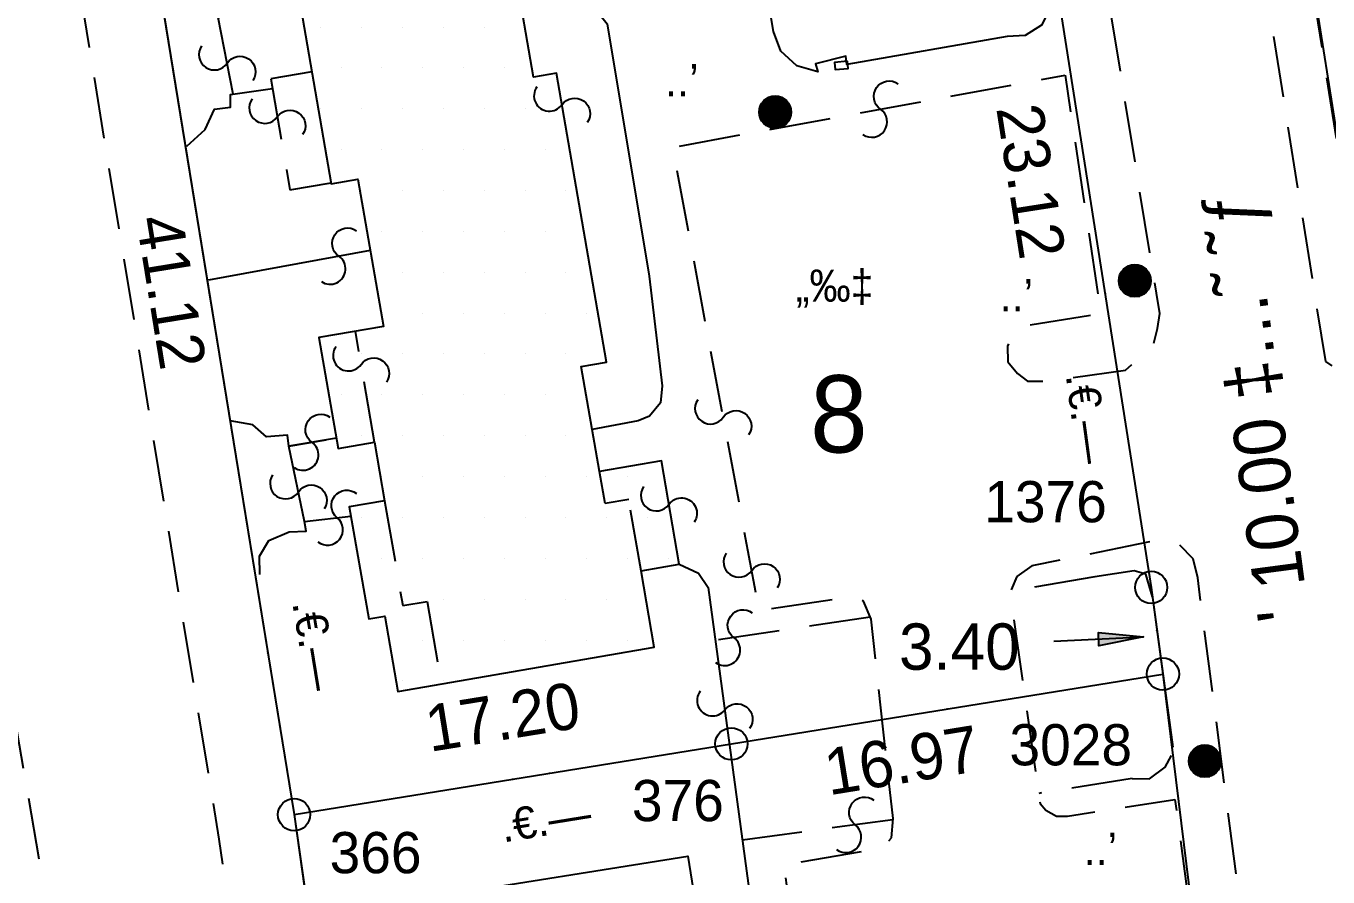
# Model space of a CAD drawing. Extents: x 160399 to 161261, y 619798 to 620526.
# Drawn here: x 160731.1 to 160781.6, y 620117.5 to 620150.6 of the extents above; entities that cross this region are included whole.
import ezdxf
from ezdxf.enums import TextEntityAlignment as Align

# ---------------------------------------------------------------- set-up
doc = ezdxf.new("R2010")
doc.units = 0
doc.header["$LTSCALE"] = 0.3749999999999999
doc.header["$MEASUREMENT"] = 0
doc.linetypes.add('HIDDEN', pattern=[9.524999999999999, 6.35, -3.175])
doc.layers.get('0').update_dxf_attribs({"linetype": 'CONTINUOUS'})
for name, color, linetype in [('FNCP002', 251, 'CONTINUOUS'), ('FNCS012', 3, 'CONTINUOUS'), ('PCLP004', 7, 'CONTINUOUS'), ('PCLS002', 2, 'CONTINUOUS'), ('PCLS007', 4, 'CONTINUOUS'), ('PH-BLDH001', 3, 'CONTINUOUS'), ('PH-BLDP001', 3, 'CONTINUOUS'), ('PH-BLDP030', 3, 'HIDDEN'), ('PH-BLDP034', 3, 'CONTINUOUS'), ('PH-FNCP000', 3, 'CONTINUOUS'), ('PH-FNCP007', 3, 'CONTINUOUS'), ('PH-LGTS008', 3, 'CONTINUOUS'), ('PH-PHNS006', 3, 'CONTINUOUS'), ('PH-RODP021', 3, 'HIDDEN'), ('PH-RODP026', 3, 'HIDDEN'), ('PH-RODP028', 3, 'HIDDEN'), ('PH-RODT100', 3, 'HIDDEN'), ('RODS001', 7, 'CONTINUOUS'), ('SRVS007', 2, 'CONTINUOUS'), ('UD_PCLS008', 11, 'CONTINUOUS')]:
    doc.layers.add(name, color=color, linetype=linetype)
doc.styles.add('HEBTXT', font='hebtxt')

# ---------------------------------------------------------------- blocks, each defined once
blk = doc.blocks.new('*X13')
at = {"color": 0}
for p, q in [((160743.10625, 620158.4625), (160743.10625, 620158.4625)), ((160744.69375, 620158.4625), (160744.69375, 620158.4625)), ((160746.28125, 620158.4625), (160746.28125, 620158.4625)), ((160747.86875, 620158.4625), (160747.86875, 620158.4625)), ((160749.45625, 620158.4625), (160749.45625, 620158.4625)), ((160751.04375, 620158.4625), (160751.04375, 620158.4625)), ((160742.3125, 620156.875), (160742.3125, 620156.875)), ((160743.9, 620156.875), (160743.9, 620156.875)), ((160745.4875, 620156.875), (160745.4875, 620156.875)), ((160747.075, 620156.875), (160747.075, 620156.875)), ((160748.6625, 620156.875), (160748.6625, 620156.875)), ((160750.25, 620156.875), (160750.25, 620156.875)), ((160741.51875, 620155.2875), (160741.51875, 620155.2875)), ((160743.10625, 620155.2875), (160743.10625, 620155.2875)), ((160744.69375, 620155.2875), (160744.69375, 620155.2875)), ((160746.28125, 620155.2875), (160746.28125, 620155.2875)), ((160747.86875, 620155.2875), (160747.86875, 620155.2875)), ((160749.45625, 620155.2875), (160749.45625, 620155.2875)), ((160751.04375, 620155.2875), (160751.04375, 620155.2875)), ((160752.6312499999, 620155.2875), (160752.6312499999, 620155.2875)), ((160742.3125, 620153.7), (160742.3125, 620153.7)), ((160743.9, 620153.7), (160743.9, 620153.7)), ((160745.4875, 620153.7), (160745.4875, 620153.7)), ((160747.075, 620153.7), (160747.075, 620153.7)), ((160748.6624999999, 620153.7), (160748.6624999999, 620153.7)), ((160750.2499999999, 620153.7), (160750.2499999999, 620153.7)), ((160751.8374999999, 620153.7), (160751.8374999999, 620153.7)), ((160753.4249999999, 620153.7), (160753.4249999999, 620153.7)), ((160743.10625, 620152.1124999999), (160743.10625, 620152.1124999999)), ((160744.69375, 620152.1124999999), (160744.69375, 620152.1124999999)), ((160746.28125, 620152.1124999999), (160746.28125, 620152.1124999999)), ((160747.86875, 620152.1124999999), (160747.86875, 620152.1124999999)), ((160749.45625, 620152.1124999999), (160749.45625, 620152.1124999999)), ((160751.04375, 620152.1124999999), (160751.04375, 620152.1124999999)), ((160743.9, 620150.525), (160743.9, 620150.525)), ((160745.4875, 620150.525), (160745.4875, 620150.525)), ((160747.075, 620150.525), (160747.075, 620150.525)), ((160748.6625, 620150.525), (160748.6625, 620150.525)), ((160750.25, 620150.525), (160750.25, 620150.525)), ((160744.69375, 620148.9375), (160744.69375, 620148.9375)), ((160746.28125, 620148.9375), (160746.28125, 620148.9375)), ((160747.86875, 620148.9375), (160747.86875, 620148.9375)), ((160749.45625, 620148.9375), (160749.45625, 620148.9375)), ((160751.04375, 620148.9375), (160751.04375, 620148.9375)), ((160743.9, 620147.35), (160743.9, 620147.35)), ((160745.4875, 620147.35), (160745.4875, 620147.35)), ((160747.075, 620147.35), (160747.075, 620147.35)), ((160748.6625, 620147.35), (160748.6625, 620147.35)), ((160750.25, 620147.35), (160750.25, 620147.35)), ((160751.8375, 620147.35), (160751.8375, 620147.35)), ((160744.69375, 620145.7625), (160744.69375, 620145.7625)), ((160746.28125, 620145.7625), (160746.28125, 620145.7625)), ((160747.86875, 620145.7625), (160747.86875, 620145.7625)), ((160749.45625, 620145.7625), (160749.45625, 620145.7625)), ((160751.04375, 620145.7625), (160751.04375, 620145.7625)), ((160752.6312499999, 620145.7625), (160752.6312499999, 620145.7625)), ((160745.4875, 620144.1749999999), (160745.4875, 620144.1749999999)), ((160747.075, 620144.1749999999), (160747.075, 620144.1749999999)), ((160748.6624999999, 620144.1749999999), (160748.6624999999, 620144.1749999999)), ((160750.2499999999, 620144.1749999999), (160750.2499999999, 620144.1749999999)), ((160751.8374999999, 620144.1749999999), (160751.8374999999, 620144.1749999999)), ((160753.4249999999, 620144.1749999999), (160753.4249999999, 620144.1749999999)), ((160746.28125, 620142.5875), (160746.28125, 620142.5875)), ((160747.86875, 620142.5875), (160747.86875, 620142.5875)), ((160749.45625, 620142.5875), (160749.45625, 620142.5875)), ((160751.04375, 620142.5875), (160751.04375, 620142.5875)), ((160752.63125, 620142.5875), (160752.63125, 620142.5875)), ((160747.075, 620141), (160747.075, 620141)), ((160748.6625, 620141), (160748.6625, 620141)), ((160750.25, 620141), (160750.25, 620141)), ((160751.8375, 620141), (160751.8375, 620141)), ((160753.425, 620141), (160753.425, 620141)), ((160746.28125, 620139.4125), (160746.28125, 620139.4125)), ((160747.86875, 620139.4125), (160747.86875, 620139.4125)), ((160749.45625, 620139.4125), (160749.45625, 620139.4125)), ((160751.04375, 620139.4125), (160751.04375, 620139.4125)), ((160752.63125, 620139.4125), (160752.63125, 620139.4125)), ((160754.21875, 620139.4125), (160754.21875, 620139.4125)), ((160745.4875, 620137.825), (160745.4875, 620137.825)), ((160747.075, 620137.825), (160747.075, 620137.825)), ((160748.6625, 620137.825), (160748.6625, 620137.825)), ((160750.25, 620137.825), (160750.25, 620137.825)), ((160751.8375, 620137.825), (160751.8375, 620137.825)), ((160753.425, 620137.825), (160753.425, 620137.825)), ((160744.69375, 620136.2374999999), (160744.69375, 620136.2374999999)), ((160746.28125, 620136.2374999999), (160746.28125, 620136.2374999999)), ((160747.86875, 620136.2374999999), (160747.86875, 620136.2374999999)), ((160749.45625, 620136.2374999999), (160749.45625, 620136.2374999999)), ((160751.04375, 620136.2374999999), (160751.04375, 620136.2374999999)), ((160752.6312499999, 620136.2374999999), (160752.6312499999, 620136.2374999999)), ((160745.4875, 620134.65), (160745.4875, 620134.65)), ((160747.075, 620134.65), (160747.075, 620134.65)), ((160748.6625, 620134.65), (160748.6625, 620134.65)), ((160750.25, 620134.65), (160750.25, 620134.65)), ((160751.8375, 620134.65), (160751.8375, 620134.65)), ((160753.425, 620134.65), (160753.425, 620134.65)), ((160746.28125, 620133.0625), (160746.28125, 620133.0625)), ((160747.86875, 620133.0625), (160747.86875, 620133.0625)), ((160749.45625, 620133.0625), (160749.45625, 620133.0625)), ((160751.04375, 620133.0625), (160751.04375, 620133.0625)), ((160752.63125, 620133.0625), (160752.63125, 620133.0625)), ((160754.21875, 620133.0625), (160754.21875, 620133.0625)), ((160755.80625, 620133.0625), (160755.80625, 620133.0625)), ((160745.4875, 620131.475), (160745.4875, 620131.475)), ((160747.075, 620131.475), (160747.075, 620131.475)), ((160748.6625, 620131.475), (160748.6625, 620131.475)), ((160750.25, 620131.475), (160750.25, 620131.475)), ((160751.8375, 620131.475), (160751.8375, 620131.475)), ((160753.425, 620131.475), (160753.425, 620131.475)), ((160755.0125, 620131.475), (160755.0125, 620131.475)), ((160756.5999999999, 620131.475), (160756.5999999999, 620131.475)), ((160746.28125, 620129.8875), (160746.28125, 620129.8875)), ((160747.86875, 620129.8875), (160747.86875, 620129.8875)), ((160749.45625, 620129.8875), (160749.45625, 620129.8875)), ((160751.04375, 620129.8875), (160751.04375, 620129.8875)), ((160752.6312499999, 620129.8875), (160752.6312499999, 620129.8875)), ((160754.2187499999, 620129.8875), (160754.2187499999, 620129.8875)), ((160755.8062499999, 620129.8875), (160755.8062499999, 620129.8875)), ((160757.3937499999, 620129.8875), (160757.3937499999, 620129.8875)), ((160747.075, 620128.2999999999), (160747.075, 620128.2999999999)), ((160748.6625, 620128.2999999999), (160748.6625, 620128.2999999999)), ((160750.25, 620128.2999999999), (160750.25, 620128.2999999999)), ((160751.8375, 620128.2999999999), (160751.8375, 620128.2999999999)), ((160753.425, 620128.2999999999), (160753.425, 620128.2999999999)), ((160755.0125, 620128.2999999999), (160755.0125, 620128.2999999999)), ((160747.86875, 620126.7125), (160747.86875, 620126.7125)), ((160749.45625, 620126.7125), (160749.45625, 620126.7125)), ((160751.04375, 620126.7125), (160751.04375, 620126.7125)), ((160752.63125, 620126.7125), (160752.63125, 620126.7125)), ((160754.21875, 620126.7125), (160754.21875, 620126.7125)), ((160755.80625, 620126.7125), (160755.80625, 620126.7125)), ((160747.075, 620125.125), (160747.075, 620125.125)), ((160748.6625, 620125.125), (160748.6625, 620125.125))]:
    blk.add_line(p, q, dxfattribs=at)
blk = doc.blocks.new('PHNS006')
at = {"layer": 'PH-PHNS006', "flags": 128}
blk.add_lwpolyline([(-0.5, -0.3125), (0.5, -0.3125), (0.5, 0.25), (-0.5, 0.25), (-0.5, -0.3125)], dxfattribs=at)
blk = doc.blocks.new('*X11')
at = {"color": 0}
for p, q in [((-0.2822010586443644, 0.41275), (0.2822010586443644, 0.41275)), ((-0.2289535979188796, 0.4445), (0.2289535979188796, 0.4445)), ((-0.1522692927021072, 0.47625), (0.1522692927021072, 0.47625)), ((-0.5, 0), (0.5, 0)), ((-0.4989909192560522, 0.03175), (0.4989909192560522, 0.03175)), ((-0.4959513585020209, 0.0635), (0.4959513585020208, 0.0635)), ((-0.4908435977987285, 0.09525), (0.4908435977987285, 0.09525)), ((-0.4836021091765419, 0.127), (0.4836021091765419, 0.127)), ((-0.4741291358902129, 0.15875), (0.4741291358902129, 0.15875)), ((-0.4622875187586185, 0.1905), (0.4622875187586185, 0.1905)), ((-0.4478894255282212, 0.22225), (0.4478894255282212, 0.22225)), ((-0.4306785344082057, 0.254), (0.4306785344082057, 0.254)), ((-0.4103010327795922, 0.28575), (0.4103010327795922, 0.28575)), ((-0.3862560679135021, 0.3175), (0.3862560679135021, 0.3175)), ((-0.3578050272145432, 0.34925), (0.3578050272145432, 0.34925)), ((-0.3237885112229895, 0.381), (0.3237885112229895, 0.381)), ((-0.4989909192560522, -0.03175), (0.4989909192560522, -0.03175)), ((-0.4959513585020209, -0.0635), (0.4959513585020208, -0.0635)), ((-0.4908435977987285, -0.09525), (0.4908435977987285, -0.09525)), ((-0.4836021091765419, -0.127), (0.4836021091765419, -0.127)), ((-0.4741291358902129, -0.15875), (0.4741291358902129, -0.15875)), ((-0.4622875187586185, -0.1905), (0.4622875187586185, -0.1905)), ((-0.4478894255282212, -0.22225), (0.4478894255282212, -0.22225)), ((-0.4306785344082057, -0.254), (0.4306785344082057, -0.254)), ((-0.4103010327795922, -0.28575), (0.4103010327795922, -0.28575)), ((-0.3862560679135021, -0.3175), (0.3862560679135021, -0.3175)), ((-0.3578050272145432, -0.34925), (0.3578050272145432, -0.34925)), ((-0.3237885112229895, -0.381), (0.3237885112229895, -0.381)), ((-0.2822010586443644, -0.41275), (0.2822010586443644, -0.41275)), ((-0.2289535979188796, -0.4445), (0.2289535979188796, -0.4445)), ((-0.1522692927021072, -0.47625), (0.1522692927021072, -0.47625))]:
    blk.add_line(p, q, dxfattribs=at)
blk = doc.blocks.new('LGTS008')
blk.add_circle((0, 0), 0.5)
blk.add_blockref('*X11', (0, 0))
at = {"style": 'HEBTXT', "flags": 8}
blk.add_attdef('DESC', text='', height=1.5, dxfattribs=at).set_placement((-3.815126273058195, -0.6481117895361033), align=Align.CENTER)
at = {"style": 'HEBTXT', "flags": 9}
blk.add_attdef('ID', (0, -2.842750834517413), '', height=1.5, dxfattribs=at)
blk = doc.blocks.new('FNCS012')
blk.add_circle((0, 0), 0.001)
blk = doc.blocks.new('PCLS002')
blk.add_lwpolyline([(-0.8485281374238571, -0.8485281374238571, 1), (0, 0, -1), (0.8485281374238571, 0.8485281374238571, -1)], format="xyb")
blk = doc.blocks.new('PCLS008')
at = {"style": 'HEBTXT', "flags": 1}
blk.add_attdef('CAPTION', text='', height=1.5, dxfattribs=at).set_placement((-0.1651017121039331, -14.19119258294813), align=Align.CENTER)
blk = doc.blocks.new('SRVS007')
blk.add_circle((0, 0), 0.5)
at = {"style": 'HEBTXT'}
blk.add_attdef('NAME', text='', height=1.8, dxfattribs=at).set_placement((-0.01061771158461622, -2.996116567604858), align=Align.CENTER)
for tag, flags, p in [('KIND', 1, (1.110223024625157e-16, -6.042079831357224, -0.001)), ('HEIGHT', 1, (1.040834085586084e-16, -7.999999999999998, -0.001)), ('SOURCE-CODE', 9, (1.110223024625157e-16, -9.957920168642774, -0.001)), ('MARK-CODE', 9, (1.110223024625157e-16, -11.91584033728554, -0.0009999999999999998))]:
    blk.add_attdef(tag, text='', height=1.8, dxfattribs=dict(at, flags=flags)).set_placement(p, align=Align.CENTER)
blk = doc.blocks.new('PCLS007')
blk.add_circle((0, 0), 0.003125)
blk = doc.blocks.new('PCLS010')
blk.add_lwpolyline([(0.7499960592755787, -0.002431269442663295), (5.749996059275579, -0.002431269442663295), (3.249996059275579, 0.4975687305573367), (3.249996059275579, -0.5024312694426633), (5.749996059275579, -0.002431269442663295)])
blk.add_solid([(3.249996059275579, -0.5024312694426633), (3.249996059275579, 0.4975687305573367), (5.749996059275579, -0.002431269442663295)])
blk = doc.blocks.new('RODS001')
blk.add_circle((0, 0), 0.001)

msp = doc.modelspace()

# ---------------------------------------------------------------- linework, layer by layer
at = {"layer": 'FNCP002', "flags": 128}
msp.add_lwpolyline([(160771.2, 620151.62), (160769.13, 620165.42, 0.4755268452306069), (160767.61, 620166.7), (160736.17, 620161.87, 0.367679005145347), (160734.9, 620160.54), (160741.5, 620119.95), (160747.19, 620080.19), (160748.05, 620076.67, 0.1087281700377174)], format="xyb", dxfattribs=at)
for points in [[(160774.78, 620128.78), (160775.62, 620122.57)], [(160741.5, 620119.95), (160758.48, 620122.7)]]:
    msp.add_lwpolyline(points, dxfattribs=at)
at = {"layer": 'PCLP004'}
for p, q in [((160778.7800000035, 620166.6599999873), (160785.1605563859, 620126.235380228)), ((160734.9000000001, 620160.54), (160741.5, 620119.95)), ((160771.2, 620151.62), (160774.78, 620128.78)), ((160774.78, 620128.78), (160775.2353560551, 620125.4136177356)), ((160758.48, 620122.7), (160775.2353560551, 620125.4136177356)), ((160775.2353560551, 620125.4136177356), (160780.92, 620079.07)), ((160741.5, 620119.95), (160758.48, 620122.7)), ((160741.5, 620119.95), (160747.19, 620080.19))]:
    msp.add_line(p, q, dxfattribs=at)
at = {"layer": 'PH-BLDP001'}
for points in [[(160741.768, 620151.277, 42.989), (160742.945, 620144.454, 42.788), (160743.982, 620144.633, 42.755), (160744.969, 620138.9180000001, 42.715), (160742.466, 620138.486, 39.522), (160743.211, 620134.172, 39.448), (160744.624, 620134.4160000001, 42.28), (160745.016, 620132.143, 39.602), (160743.645, 620131.9060000001, 39.555), (160744.397, 620127.552, 39.381), (160745.019, 620127.66, 36.791), (160745.524, 620124.7350000001, 36.643), (160755.485, 620126.454, 42.849), (160754.972, 620129.427, 39.743), (160756.454, 620129.6830000001, 39.18), (160755.761, 620133.7000000001, 39.14), (160753.357, 620133.2860000001, 43.177), (160752.653, 620137.3640000001, 43.143), (160753.631, 620137.533, 42.63399999999999), (160751.693, 620148.757, 42.762), (160750.801, 620148.603, 43.029), (160750.088, 620152.733, 39.113)], [(160746.892, 620116.755, 38.116), (160756.791, 620118.339, 44), (160757.71, 620112.594, 44.007)]]:
    msp.add_polyline3d(points, dxfattribs=at)
at = {"layer": 'PH-BLDP030'}
for points in [[(160742.194, 620148.8060000001, 40.546), (160740.595, 620148.53, 40.352), (160741.339, 620144.2150000001, 40.472), (160742.939, 620144.491, 40.539)], [(160744.624, 620134.4160000001, 42.996), (160743.879, 620138.7320000001, 42.547)], [(160754.972, 620129.427, 42.902), (160754.494, 620132.194, 42.922), (160753.573, 620132.035, 42.93600000000001), (160753.357, 620133.2860000001, 42.962)], [(160745.016, 620132.143, 43.11), (160745.719, 620128.071, 43.34399999999999), (160746.668, 620128.2350000001, 43.284), (160747.221, 620125.028, 43.043)]]:
    msp.add_polyline3d(points, dxfattribs=at)
at = {"layer": 'PH-BLDP034'}
for points in [[(160739.141, 620147.9380000001, 31.75), (160738.554, 620150.917, 31.837), (160740.451, 620151.284, 33.497)], [(160741.905, 620131.344, 31.991), (160741.3, 620134.262, 32.125), (160742.749, 620134.5090000001, 33.577)]]:
    msp.add_polyline3d(points, dxfattribs=at)
at = {"layer": 'PH-FNCP000'}
for points in [[(160770.867, 620151.287, 33.624), (160770.519, 620150.618, 33.624), (160769.881, 620150.2170000001, 33.624), (160769.193, 620150.1780000001, 33.624), (160762.962, 620149.088, 34.12), (160762.922, 620149.4160000001, 34.307), (160761.75, 620149.12, 34.307), (160761.838, 620148.799, 33.43), (160761.023, 620149.034, 33.437), (160760.403, 620149.6120000001, 33.437), (160760.116, 620150.371, 33.437), (160759.45, 620154.3130000001, 33.156)], [(160750.337, 620151.29, 33.153), (160752.192, 620151.6440000001, 33.153), (160752.955, 620151.537, 33.153), (160753.652, 620150.674, 33.153), (160755.294, 620140.8690000001, 33.153), (160755.787, 620136.6120000001, 33.153), (160755.725, 620135.944, 33.153), (160755.298, 620135.425, 33.153), (160754.864, 620135.2520000001, 33.153), (160753.076, 620134.9140000001, 33.153)], [(160737.341, 620145.912, 34.207), (160738.045, 620146.5700000001, 34.354), (160738.404, 620147.3520000001, 34.354), (160739.033, 620147.427, 33.986), (160739.032, 620147.922, 33.832), (160740.658, 620148.1630000001, 33.859)], [(160743.141, 620134.576, 34.019), (160741.3, 620134.262, 34.207), (160741.246, 620134.697, 34.22), (160740.43, 620134.6290000001, 34.227), (160739.9, 620135.0970000001, 34.254), (160739.0122410779, 620135.2497173708, 34.32964505284909)], [(160740.167, 620129.28, 34.193), (160740.152, 620129.9890000001, 34.153), (160740.517, 620130.5970000001, 34.153), (160741.31, 620130.935, 34.153), (160741.966, 620130.956, 34.153), (160741.905, 620131.344, 34.1), (160743.707, 620131.5460000001, 34.16)], [(160756.454, 620129.6830000001, 33.37), (160757.203, 620129.336, 33.444), (160757.585, 620128.78, 33.457), (160759.896, 620111.6460000001, 35.679), (160756.856, 620111.115, 35.646)], [(160774.8296461935, 620128.4129727841, 33.782), (160774.569, 620129.294, 33.782), (160774.114, 620129.42, 33.782), (160772.595, 620129.191, 33.782)], [(160774.048, 620121.353, 33.782), (160774.71, 620121.3470000001, 33.782), (160775.319, 620121.792, 33.782), (160775.566, 620122.2520000001, 33.782)]]:
    msp.add_polyline3d(points, dxfattribs=at)
at = {"layer": 'PH-FNCP007'}
msp.add_polyline3d([(160744.459, 620141.871, 34.126), (160738.171, 620140.707, 34.18)], dxfattribs=at)
at = {"layer": 'PH-RODP021', "flags": 128}
msp.add_lwpolyline([(160892, 620297.109), (160864.639, 620292.06), (160842.458, 620288.2910000001), (160817.974, 620284.3990000001), (160794.42, 620281.2320000001), (160792.78, 620281.143), (160777.902, 620278.2910000001), (160766.296, 620276.0380000001), (160755.581, 620273.8990000001), (160732.106, 620272.1710000001), (160728.645, 620271.7860000001), (160726.281, 620271.219), (160724.04, 620270.278), (160721.98, 620268.9870000001), (160720.496, 620267.7220000001), (160718.195, 620265.116), (160717.139, 620262.819), (160716.452, 620260.385), (160716.151, 620257.875), (160716.263, 620255.187), (160718.52, 620239.926), (160723.117, 620212.598), (160731.524, 620162.0780000001), (160738.579, 620119.001), (160744.217, 620080.8030000001), (160744.614, 620078.1120000001), (160745.121, 620075.8330000001), (160746.003, 620073.672), (160747.74, 620071.0530000001), (160749.426, 620069.299), (160751.373, 620067.8400000001), (160753.529, 620066.714), (160755.778, 620065.966), (160758.804, 620065.6900000001), (160761.841, 620065.809), (160763.49, 620066.04), (160764.526, 620067.52), (160778.776, 620069.4680000001), (160780.205, 620070.113), (160781.429, 620071.0930000001), (160782.37, 620072.3470000001), (160782.962, 620073.7760000001), (160781.469, 620088.763), (160781.036, 620089.731), (160780.279, 620090.4750000001), (160779.304, 620090.892), (160778.455, 620090.949), (160765.644, 620089.0630000001), (160764.04, 620100.515), (160763.05, 620100.287), (160760.517, 620117.997), (160764.352, 620118.657), (160764.693, 620119.052), (160764.759, 620119.802), (160763.909, 620127.5390000001), (160763.613, 620128.2490000001), (160763.151, 620128.402), (160759.56, 620127.878), (160756.207, 620145.8740000001), (160771.44, 620148.6730000001), (160772.828, 620139.403), (160770.05, 620138.9580000001), (160769.408, 620138.6630000001), (160769.201, 620138.148), (160769.215, 620137.5390000001), (160769.59, 620137.084), (160769.978, 620136.7890000001), (160770.788, 620136.797), (160773.787, 620137.221), (160774.516, 620137.865), (160774.857, 620138.186), (160775.024, 620138.829), (160775.11, 620139.4180000001), (160774.982, 620140.201), (160770.775, 620166.1640000001), (160770.666, 620167.831), (160770.451, 620168.8080000001), (160769.928, 620169.4230000001), (160769.419, 620169.7980000001), (160768.489, 620169.797), (160761.588, 620168.807), (160757.161, 620200.473), (160761.719, 620201.28), (160761.362, 620203.643), (160771.803, 620205.0850000001), (160774.431, 620187.02), (160771.185, 620186.388), (160770.301, 620186.0390000001), (160770.255, 620185.5430000001), (160770.349, 620185.081), (160770.945, 620184.721), (160771.481, 620184.694), (160775.858, 620185.381), (160776.492, 620180.241), (160772.048, 620179.42), (160771.245, 620179.145), (160771.205, 620178.6490000001), (160771.36, 620178.228), (160775.661, 620174.376), (160781.545, 620137.55), (160782.418, 620136.978), (160783.721, 620136.782), (160786.566, 620137.24), (160787.142, 620137.537), (160787.449, 620138.419), (160787.214, 620139.2420000001), (160786.728, 620139.6780000001), (160786.08, 620139.755), (160785.754, 620139.636), (160783.124, 620138.997), (160778.794, 620166.305), (160793.82, 620168.7220000001), (160796.838, 620148.3150000001), (160793.505, 620147.836), (160792.992, 620147.591), (160792.762, 620147.071), (160792.81, 620146.738), (160794.318, 620137.3), (160794.617, 620136.7740000001), (160795.176, 620136.544), (160795.617, 620136.626), (160798.609, 620136.983), (160799.175, 620132.4580000001), (160795.14, 620131.685), (160794.553, 620131.4480000001), (160794.221, 620130.91), (160794.204, 620130.5190000001), (160795.039, 620124.381), (160795.083, 620123.795), (160795.487, 620123.368), (160796.305, 620123.378), (160800.442, 620123.724), (160804.031, 620094.005), (160788.83, 620092.0630000001), (160788.108, 620091.55), (160787.681, 620090.7740000001), (160787.607, 620090.1070000001), (160789.219, 620076.6070000001), (160789.582, 620075.202), (160790.31, 620073.947), (160791.348, 620072.934), (160792.621, 620072.2370000001), (160794.034, 620071.908), (160795.241, 620071.9330000001), (160807.624, 620073.517), (160809.004, 620072.327), (160816.668, 620073.579), (160818.945, 620074.407), (160821.058, 620075.594), (160822.951, 620077.106), (160824.574, 620078.905), (160825.885, 620080.944), (160826.848, 620083.167), (160827.438, 620085.517), (160827.64, 620087.932), (160827.558, 620089.5210000001), (160827.395, 620092.4870000001), (160825.17, 620094.513), (160824.131, 620125.044), (160825.22, 620131.8150000001), (160826.696, 620138.511), (160828.553, 620145.113), (160829.693, 620148.572), (160832.331, 620154.733), (160834.44, 620155.0970000001), (160836.812, 620159.39), (160841.211, 620166.2420000001), (160849.335, 620176.157), (160851.997, 620179.0040000001), (160852.242, 620181.7890000001), (160859.654, 620187.513), (160868.324, 620193.2180000001), (160871.19, 620192.3030000001), (160877.572, 620196.5800000001), (160884.423, 620200.937), (160898.172, 620203.1630000001)], dxfattribs=at)
at = {"layer": 'PH-RODP026', "flags": 128}
for points in [[(160772.595, 620129.191), (160769.291, 620128.625)], [(160763.872, 620127.6270000001), (160757.863, 620126.7180000001)], [(160774.048, 620121.353), (160770.412, 620120.775)], [(160764.755, 620119.7540000001), (160758.909, 620118.9650000001)]]:
    msp.add_lwpolyline(points, dxfattribs=at)
at = {"layer": 'PH-RODP028', "flags": 128}
for points in [[(160737.875, 620068.6810000001), (160737.918, 620073.393), (160737.168, 620081.372), (160735.744, 620093.3130000001), (160732.459, 620113.1980000001), (160727.445, 620142.4870000001), (160722.7, 620170.846), (160717.659, 620200.082), (160715.524, 620214.8130000001), (160713.791, 620221.0310000001), (160709.239, 620235.76), (160708.493, 620238.8520000001), (160707.706, 620243.1630000001), (160706.69, 620248.792), (160706.116, 620253.437), (160705.793, 620255.3910000001), (160706.357, 620268.807), (160706.508, 620271.846), (160706.112, 620272.924), (160705.596, 620272.9700000001), (160705.041, 620272.728), (160704.707, 620272.206), (160704.56, 620271.255), (160704.528, 620270.177), (160703.971, 620256.7690000001), (160704.587, 620250.358), (160706.027, 620241.8420000001), (160708.961, 620224.628), (160713.073, 620200.6730000001), (160717.866, 620171.859), (160723.95, 620135.777), (160726.771, 620117.959), (160733.655, 620093.679), (160734.564, 620087.876), (160735.536, 620079.3690000001), (160736.275, 620069.67), (160736.403, 620068.746), (160736.686, 620068.28), (160737.21, 620068.1270000001), (160737.7, 620068.366), (160737.875, 620068.6810000001)], [(160774.895, 620097.104), (160778.61, 620097.5430000001), (160779.56, 620097.751), (160780.175, 620098.481), (160780.395, 620099.713), (160776.586, 620129.1510000001), (160776.405, 620129.882), (160775.88, 620130.422), (160775.155, 620130.623), (160774.65, 620130.535), (160770.152, 620129.6140000001), (160769.562, 620129.2000000001), (160769.277, 620128.5380000001), (160769.411, 620127.765), (160770.469, 620120.383), (160770.696, 620120.122), (160771.105, 620119.8940000001), (160771.533, 620119.895), (160775.703, 620120.535), (160778.413, 620100.013), (160775.582, 620099.5950000001), (160774.719, 620099.199), (160774.331, 620098.67), (160774.291, 620098.262), (160774.292, 620097.92), (160774.895, 620097.104)]]:
    msp.add_lwpolyline(points, close=True, dxfattribs=at)

# ---------------------------------------------------------------- block references
at = {"layer": 'FNCS012'}
ref = msp.add_blockref('FNCS012', (160775.2750050116, 620125.1204986646), dxfattribs=dict(at, xscale=1.25, yscale=1.25, zscale=1.25, rotation=277.7033982764717))
ref.add_attrib('FENCE_TYPE', '.€.—', dxfattribs={"layer": '0', "height": 1.25, "rotation": 277.7033982764717, "style": 'HEBTXT', "flags": 8}).set_placement((160771.6971353898, 620135.2640396608), align=Align.CENTER)
ref = msp.add_blockref('FNCS012', (160740.4787308738, 620126.2308051264), dxfattribs=dict(at, xscale=1.25, yscale=1.25, zscale=1.25, rotation=279.2355590931551))
ref.add_attrib('FENCE_TYPE', '.€.—', dxfattribs={"layer": '0', "height": 1.25, "rotation": 279.2355590931551, "style": 'HEBTXT', "flags": 8}).set_placement((160741.712526935, 620126.4314223721), align=Align.CENTER)
ref = msp.add_blockref('FNCS012', (160751.4162420953, 620121.5559873829), dxfattribs=dict(at, xscale=1.25, yscale=1.25, zscale=1.25, rotation=9.199474255874415))
ref.add_attrib('FENCE_TYPE', '.€.—', dxfattribs={"layer": '0', "height": 1.25, "rotation": 9.199474255874415, "style": 'HEBTXT', "flags": 8}).set_placement((160751.3630648298, 620119.1495598014), align=Align.CENTER)
at = {"layer": 'PCLS002'}
for p, rotation in [((160738.9036246456, 620149.142669814, 31.78518169648141), 281.1470977299575), ((160751.9049514421, 620147.5294752393, 42.74800114314162), 279.7964238874916), ((160764.2703671154, 620147.3556099624, 31.614), 10.4117210843978), ((160740.8487999944, 620147.0580282584, 40.39293548296955), 279.782851685143), ((160743.2385652043, 620141.6450798183, 34.13648083316932), 10.48756149393101), ((160744.102159787, 620137.4391709524, 42.68149495885044), 279.7935204275551), ((160758.1614620711, 620135.3841403422, 31.614), 280.5542831840528), ((160742.1940537842, 620134.4144893473, 34.11570064560916), 9.679197802761047), ((160741.6679433592, 620132.4873574842, 32.04350510722309), 281.7133906565781), ((160756.0541891346, 620132.000518393, 39.15692289377216), 279.7881386162051), ((160743.1732763826, 620131.4861708265, 34.14222895835675), 6.396021965597089), ((160759.269856335, 620129.4352399029, 31.614), 280.5542831840528), ((160758.5792036402, 620126.8263423381, 33.089), 8.602089860982172), ((160758.2270583773, 620124.0197108454, 34.07433176733625), 277.6815838307752), ((160763.2889119593, 620119.5561307794, 33.102), 7.686426420237068)]:
    msp.add_blockref('PCLS002', p, dxfattribs=dict(at, rotation=rotation))
at = {"layer": 'PCLS007'}
ref = msp.add_blockref('PCLS007', (160772.98995, 620140.19995, 500), dxfattribs=dict(at, xscale=1.25, yscale=1.25, zscale=1.25, rotation=278.9079994610719))
ref.add_attrib('FRONT-LEN', '23.12', dxfattribs={"layer": '0', "height": 1.8, "rotation": 278.907999459593, "style": 'HEBTXT'}).set_placement((160769.2276278198, 620144.4211123391), align=Align.CENTER)
ref = msp.add_blockref('PCLS007', (160738.19995, 620140.24495), dxfattribs=dict(at, xscale=1.25, yscale=1.25, zscale=1.25, rotation=279.2356742530567))
ref.add_attrib('FRONT-LEN', '41.12', dxfattribs={"layer": '0', "height": 1.8, "rotation": 279.2356742538666, "style": 'HEBTXT'}).set_placement((160735.8430831523, 620140.1234818933), align=Align.CENTER)
ref = msp.add_blockref('PCLS007', (160775.0076, 620127.0967999999, 500), dxfattribs=dict(at, xscale=1.25, yscale=1.25, zscale=1.25, rotation=277.70409267177))
ref.add_attrib('FRONT-LEN', '3.40', dxfattribs={"layer": '0', "height": 1.8, "style": 'HEBTXT'}).set_placement((160767.3316239422, 620125.5789066014), align=Align.CENTER)
at = {"layer": 'PCLS007', "xscale": 0.6985923620522954, "yscale": -0.5176743195625022, "zscale": 0.6985923620522954, "rotation": 2.760673910808933}
msp.add_blockref('PCLS010', (160770.4735419618, 620126.6573742185), dxfattribs=at)
at = {"layer": 'PCLS007'}
ref = msp.add_blockref('PCLS007', (160749.99, 620121.3249), dxfattribs=dict(at, xscale=1.25, yscale=1.25, zscale=1.25, rotation=9.199474255874419))
ref.add_attrib('FRONT-LEN', '17.20', dxfattribs={"layer": '0', "height": 1.8, "rotation": 9.199474257911906, "style": 'HEBTXT'}).set_placement((160749.7401997973, 620122.8673027065), align=Align.CENTER)
ref = msp.add_blockref('PCLS007', (160766.85765, 620124.05675, 500), dxfattribs=dict(at, xscale=1.25, yscale=1.25, zscale=1.25, rotation=9.199778624239618))
ref.add_attrib('FRONT-LEN', '16.97', dxfattribs={"layer": '0', "height": 1.8, "rotation": 9.199778621407471, "style": 'HEBTXT'}).set_placement((160765.2357110308, 620121.1800066511), align=Align.CENTER)
at = {"layer": 'PH-BLDH001'}
msp.add_blockref('*X13', (-1.369999999995343, 0.02000000001862645), dxfattribs=at)
at = {"layer": 'PH-LGTS008'}
ref = msp.add_blockref('LGTS008', (160760.179, 620147.2440000001, 36.228), dxfattribs=dict(at, xscale=1.25, yscale=1.25, zscale=1.25))
ref.add_attrib('DESC', '..’', dxfattribs={"layer": '0', "height": 1.25, "style": 'HEBTXT', "flags": 8}).set_placement((160756.557357127, 620147.8555544663), align=Align.CENTER)
ref = msp.add_blockref('LGTS008', (160774.145, 620140.692, 32.945), dxfattribs=dict(at, xscale=1.25, yscale=1.25, zscale=1.25))
ref.add_attrib('DESC', '..’', dxfattribs={"layer": '0', "height": 1.25, "style": 'HEBTXT', "flags": 8}).set_placement((160769.5465375787, 620139.5060521493), align=Align.CENTER)
ref = msp.add_blockref('LGTS008', (160776.865, 620122.032, 33.186), dxfattribs=dict(at, xscale=1.25, yscale=1.25, zscale=1.25))
ref.add_attrib('DESC', '..’', dxfattribs={"layer": '0', "height": 1.25, "style": 'HEBTXT', "flags": 8}).set_placement((160772.8082816978, 620118.0006520349), align=Align.CENTER)
at = {"layer": 'PH-PHNS006', "xscale": 0.5, "yscale": 0.5, "zscale": 0.5, "rotation": 185.312913}
msp.add_blockref('PHNS006', (160762.748, 620149.0410000001, 34.133), dxfattribs=at)
at = {"layer": 'RODS001'}
ref = msp.add_blockref('RODS001', (160773.7484318772, 620135.3612893648), dxfattribs=dict(at, rotation=97.52167479357412))
ref.add_attrib('STREET-NAME', "' 10.00 ‡…˜ ˜ƒ", dxfattribs={"layer": '0', "color": 11, "height": 2, "rotation": 97.52167479357412, "style": 'HEBTXT'}).set_placement((160779.8202524902, 620135.9691520357), align=Align.CENTER)
at = {"layer": 'SRVS007'}
ref = msp.add_blockref('SRVS007', (160774.78, 620128.78, 1000), dxfattribs=dict(at, xscale=1.25, yscale=1.25, zscale=1.25))
ref.add_attrib('NAME', '1376', dxfattribs={"layer": '0', "height": 1.6, "style": 'HEBTXT'}).set_placement((160770.6791192713, 620131.3077965786), align=Align.CENTER)
ref = msp.add_blockref('SRVS007', (160775.2353560551, 620125.4136177356, 1000), dxfattribs=dict(at, xscale=1.25, yscale=1.25, zscale=1.25))
ref.add_attrib('NAME', '3028', dxfattribs={"layer": '0', "height": 1.6, "style": 'HEBTXT'}).set_placement((160771.6571272158, 620121.8655826693), align=Align.CENTER)
ref = msp.add_blockref('SRVS007', (160758.48, 620122.7, 1000), dxfattribs=dict(at, xscale=1.25, yscale=1.25, zscale=1.25))
ref.add_attrib('NAME', '376', dxfattribs={"layer": '0', "height": 1.6, "style": 'HEBTXT'}).set_placement((160756.4023886744, 620119.6976141952), align=Align.CENTER)
ref = msp.add_blockref('SRVS007', (160741.5, 620119.95, 1000), dxfattribs=dict(at, xscale=1.25, yscale=1.25, zscale=1.25))
ref.add_attrib('NAME', '366', dxfattribs={"layer": '0', "height": 1.6, "style": 'HEBTXT'}).set_placement((160744.6643138109, 620117.6754001954), align=Align.CENTER)
at = {"layer": 'UD_PCLS008'}
ref = msp.add_blockref('PCLS008', (160762.6548643839, 620134.6431818538, 8), dxfattribs=dict(at, xscale=1.25, yscale=1.25, zscale=1.25))
ref.add_attrib('PARCEL', '8', dxfattribs={"layer": '0', "height": 3, "style": 'HEBTXT'}).set_placement((160762.6548643839, 620135.5181818537), align=Align.MIDDLE_CENTER)

# ---------------------------------------------------------------- texts
at = {"layer": 'PH-RODT100', "style": 'HEBTXT', "width": 0.955}
msp.add_text('„‰‡', height=1.25, dxfattribs=at).set_placement((160760.9832326436, 620139.8742568752, 33.635))

doc.saveas('drawing.dxf')
